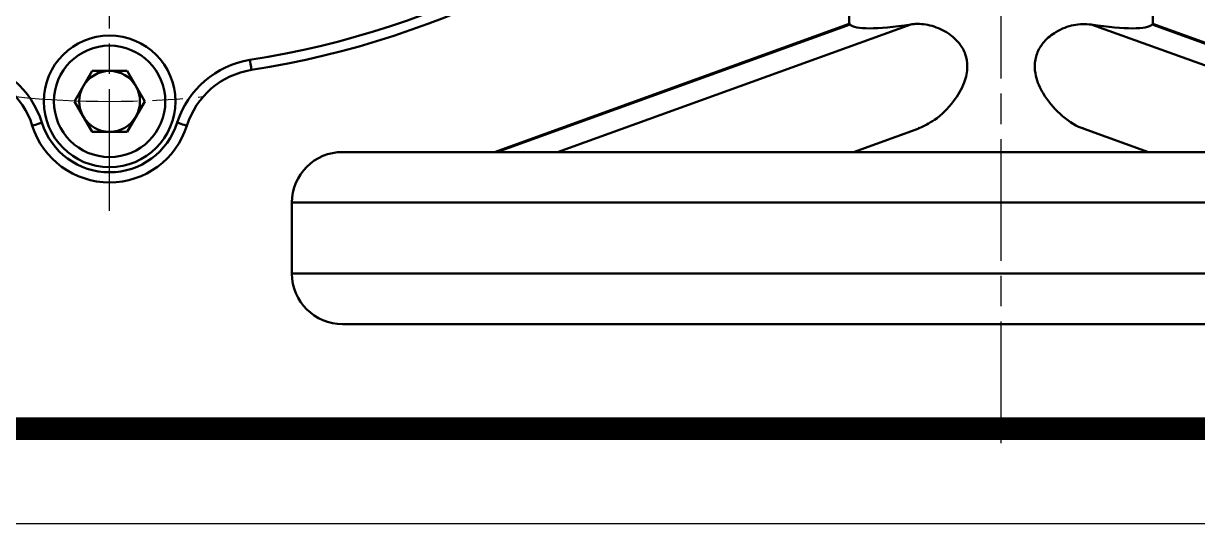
# Model space of a CAD drawing. Header units: millimetres. Extents: x 5395 to 6471, y 1829 to 2617.
# Drawn here: x 5888.8 to 6004.7, y 1829.1 to 1878.4 of the extents above; entities that cross this region are included whole.
import ezdxf

# ---------------------------------------------------------------- set-up
doc = ezdxf.new("R2010")
doc.units = ezdxf.units.MM
doc.linetypes.add('AM_ISO08W050', pattern=[18, 12, -1.5, 3, -1.5])
doc.layers.add('AM_7', color=4, linetype='AM_ISO08W050', lineweight=25)
doc.layers.add('AM_BOR', color=7, linetype='Continuous', lineweight=50)

msp = doc.modelspace()

# ---------------------------------------------------------------- linework, layer by layer
msp.add_line((5394.79029, 1829.0507), (6471.04029, 1829.0507))
at = {"const_width": 2.25}
msp.add_lwpolyline([(6461.66529, 2607.1757), (5441.66529, 2607.1757), (5441.66529, 1838.4257), (6461.66529, 1838.4257)], close=True, dxfattribs=at)
at = {"layer": 'AM_7'}
for p, q in [((5897.34484, 1859.93565), (5897.34484, 2065.52365)), ((5985.34484, 1836.9949), (5985.34484, 1948.72536))]:
    msp.add_line(p, q, dxfattribs=at)
msp.add_arc((5897.34484, 1962.79115), 92.0615, 264.2382277, 275.7617723, dxfattribs=at)
at = {"layer": 'AM_BOR'}
for p, q in [((5970.34484, 1879.68077), (5970.34484, 1878.25646)), ((6000.34484, 1878.25972), (6000.34484, 1879.68077)), ((5970.36402, 1878.37707), (5935.35362, 1865.72965)), ((5935.56753, 1865.72965), (5970.43896, 1878.32688)), ((5941.56752, 1865.72965), (5976.43896, 1878.32688)), ((5970.43896, 1878.32688), (5970.36689, 1878.36816)), ((6029.12215, 1865.72965), (5994.25073, 1878.32688)), ((6035.12215, 1865.72965), (6000.25072, 1878.32688)), ((6035.33606, 1865.72965), (6000.32375, 1878.37777)), ((5893.88074, 1870.72965), (5895.61279, 1873.72965)), ((5895.61279, 1873.72965), (5899.07689, 1873.72965)), ((5899.07689, 1873.72965), (5900.80894, 1870.72965)), ((5895.61279, 1867.72965), (5893.88074, 1870.72965)), ((5900.80894, 1870.72965), (5899.07689, 1867.72965)), ((5899.07689, 1867.72965), (5895.61279, 1867.72965)), ((5970.78633, 1865.72965), (5977.22292, 1868.05485)), ((5993.46613, 1868.05508), (5999.90335, 1865.72965)), ((5920.34484, 1865.72965), (6050.34484, 1865.72965)), ((5915.34484, 1860.72965), (5915.34484, 1853.72965)), ((5915.34484, 1860.72965), (6055.34485, 1860.72965)), ((5915.34484, 1853.72965), (6055.34485, 1853.72965)), ((5920.34484, 1848.72965), (6050.34484, 1848.72965))]:
    msp.add_line(p, q, dxfattribs=at)
at = {"layer": 'AM_BOR', "flags": 128}
for points in [[(5911.36065, 1873.8277), (5911.35766, 1873.84667), (5911.3488, 1873.90289), (5911.33441, 1873.99417), (5911.31504, 1874.11702), (5911.29144, 1874.26671), (5911.26452, 1874.43748), (5911.2353, 1874.62279), (5911.20492, 1874.8155)], [(5889.71401, 1868.32748), (5889.73234, 1868.33324), (5889.78662, 1868.35033), (5889.87477, 1868.37808), (5889.99339, 1868.41542), (5890.13793, 1868.46093), (5890.30284, 1868.51284), (5890.48178, 1868.56917), (5890.66786, 1868.62774)], [(5904.97567, 1868.32748), (5904.95734, 1868.33324), (5904.90306, 1868.35033), (5904.81492, 1868.37808), (5904.69629, 1868.41542), (5904.55175, 1868.46093), (5904.38684, 1868.51284), (5904.2079, 1868.56917), (5904.02182, 1868.62774)]]:
    msp.add_lwpolyline(points, dxfattribs=at)
at = {"layer": 'AM_BOR'}
for radius in [6.5, 5.5]:
    msp.add_circle((5897.34484, 1870.72965), radius, dxfattribs=at)
for centre, radius, start, end in [((5897.34484, 1962.72965), 89, 278.9592069, 351.0407931), ((5897.34484, 1962.72965), 90, 278.9592069, 351.0407931), ((5882.08318, 1865.9253), 9, 17.4739251, 81.0407931), ((5912.6065, 1865.9253), 9, 98.9592069, 162.5260749), ((5882.08318, 1865.9253), 8, 17.4739251, 81.0407931), ((5897.34484, 1870.72965), 3, 90, 150), ((5897.34484, 1870.72965), 3, 30, 90), ((5912.6065, 1865.9253), 8, 98.9592069, 162.5260749), ((5897.34484, 1870.72965), 3, 150, 210), ((5897.34484, 1870.72965), 3, 330, 30), ((5897.34484, 1870.72965), 8, 197.4739251, 342.5260749), ((5897.34484, 1870.72965), 7, 197.4739251, 342.5260749), ((5897.34484, 1870.72965), 3, 210, 270), ((5897.34484, 1870.72965), 3, 270, 330), ((5920.34484, 1860.72965), 5, 90, 180), ((5920.34484, 1853.72965), 5, 180, 270)]:
    msp.add_arc(centre, radius, start, end, dxfattribs=at)
for major_axis, start_param, end_param in [((14.98781, 4.15531), 3.213358355, 4.036392047), ((14.98781, -4.15531), 5.388385914, 6.211419606)]:
    msp.add_ellipse((5985.34484, 1882.62785), major_axis=major_axis, ratio=0.14549582, start_param=start_param, end_param=end_param, dxfattribs=at)
for points, knots in [([(5977.21439, 1868.074), (5977.74443, 1868.31819), (5979.01173, 1868.90205), (5980.62035, 1870.53277), (5981.73884, 1872.39731), (5982.10184, 1874.05855), (5981.87948, 1875.41574), (5981.22367, 1876.56462), (5980.07749, 1877.57565), (5978.53556, 1878.2612), (5977.25434, 1878.42599), (5976.5864, 1878.3448), (5976.43896, 1878.32688)], [0, 0, 0, 0, 0.117628752, 0.281249013, 0.409171769, 0.505584029, 0.577473468, 0.649364093, 0.738744422, 0.85248462, 0.967437041, 1, 1, 1, 1]), ([(5994.25073, 1878.32688), (5993.67918, 1878.34996), (5992.53593, 1878.39612), (5990.86981, 1877.73038), (5989.6297, 1876.75131), (5988.88795, 1875.62091), (5988.61599, 1874.41624), (5988.77217, 1872.991), (5989.55523, 1871.22432), (5991.11723, 1869.4227), (5992.60647, 1868.30981), (5993.4068, 1868.09022), (5993.47179, 1868.07239)], [0, 0, 0, 0, 0.122163052, 0.244358764, 0.336282208, 0.409628093, 0.483258717, 0.551746641, 0.662258139, 0.822710198, 0.985604487, 1, 1, 1, 1]), ([(6000.2978, 1878.31224), (6000.29772, 1878.33973), (6000.29761, 1878.3801), (6000.26207, 1878.33976), (6000.25072, 1878.32688)], [0, 0, 0, 0, 0.6808357247, 1, 1, 1, 1])]:
    msp.add_open_spline(points, degree=3, knots=knots, dxfattribs=at)

doc.saveas('drawing.dxf')
